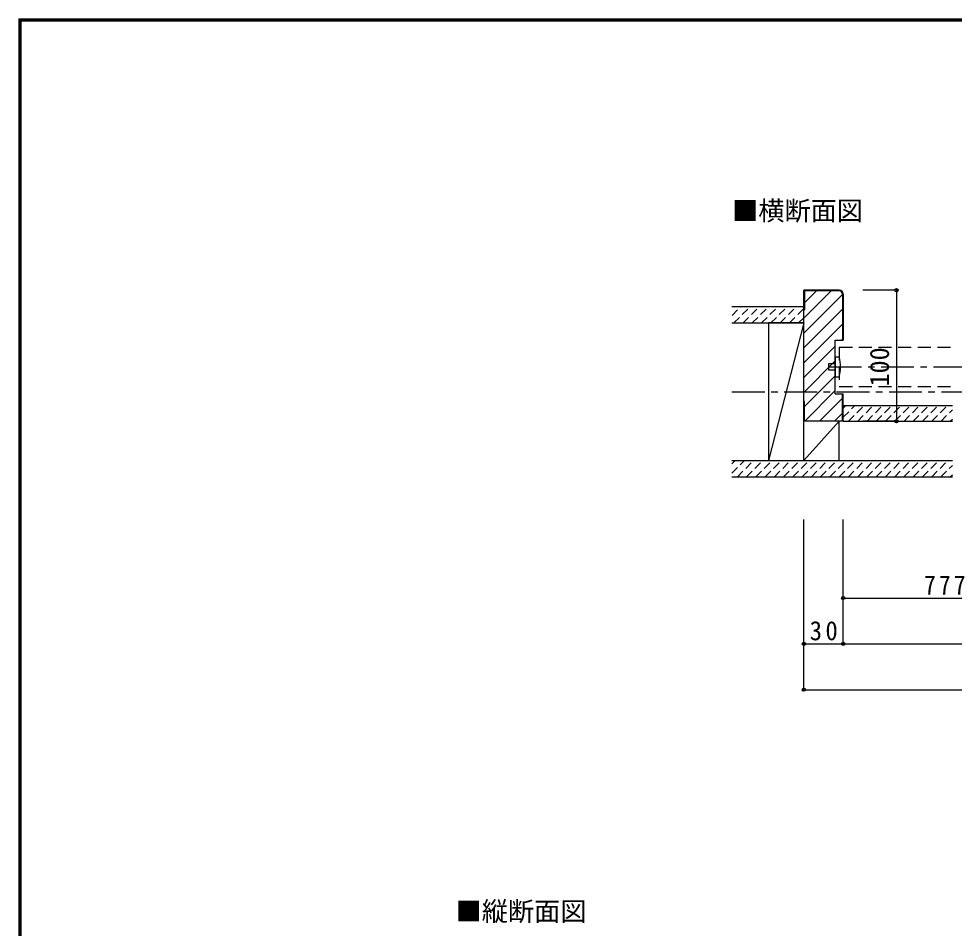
# Model space of a CAD drawing. Units: millimetres at full size, sheet at 1:5; details may follow other scales. Extents: x -973 to 977, y -718 to 696.
# Drawn here: x -973 to -259, y 1 to 696 of the extents above; entities that cross this region are included whole.
import ezdxf
from ezdxf.enums import TextEntityAlignment as Align

# ---------------------------------------------------------------- set-up
doc = ezdxf.new("R2010")
doc.units = ezdxf.units.MM
doc.header["$LTSCALE"] = 5
doc.header["$PDMODE"] = 32
doc.header["$PDSIZE"] = 2.5
for name, pattern in [('CHAIN1', [8, 5, -1, 1, -1]), ('DASHED1', [1.8, 1.2, -0.6]), ('DASHED2', [3, 2, -1])]:
    doc.linetypes.add(name, pattern=pattern)
for name, color, linetype in [('0-1_通り芯', 4, 'CHAIN1'), ('0-2_柱', 7, 'Continuous'), ('0-3_仕上げ', 2, 'Continuous'), ('0-4_枠', 3, 'Continuous'), ('0-6_扉', 2, 'Continuous'), ('0-7_金物', 7, 'Continuous'), ('0-A_文字', 7, 'Continuous'), ('0-B_寸法', 7, 'Continuous'), ('0-C_ハッチ', 4, 'DASHED1'), ('F-1_枠', 6, 'Continuous')]:
    doc.layers.add(name, color=color, linetype=linetype)
doc.styles.add('ＭＳ ゴシック', font='')
doc.styles.get('ＭＳ ゴシック').set_extended_font_data('MS Gothic')

msp = doc.modelspace()

# ---------------------------------------------------------------- linework, layer by layer
at = {"layer": '0-1_通り芯'}
for p, q in [((-354.404, 430), (357.71, 430)), ((-428.39, 411), (431.71, 411))]:
    msp.add_line(p, q, dxfattribs=at)
at = {"layer": '0-2_柱'}
for p, q in [((-400.404, 463.5), (-400.404, 358.5)), ((-373.404, 463.5), (-400.404, 463.5)), ((-373.404, 463.5), (-400.404, 358.5)), ((-373.404, 358.5), (-373.404, 463.5)), ((-373.404, 358.5), (-346.404, 388.5)), ((-373.404, 358.5), (-373.404, 388.5)), ((-400.404, 358.5), (-373.404, 358.5))]:
    msp.add_line(p, q, dxfattribs=at)
msp.add_lwpolyline([(-373.404, 358.5), (-346.404, 358.5), (-346.404, 388.5), (-373.404, 388.5)], dxfattribs=at)
at = {"layer": '0-3_仕上げ'}
for p, q in [((-428.39, 476), (-373.404, 476)), ((-343.404, 400.5), (-259.96, 400.5)), ((-343.404, 388.5), (-259.96, 388.5)), ((-428.475, 358.5), (-259.96, 358.5)), ((-428.495, 346), (-259.96, 346))]:
    msp.add_line(p, q, dxfattribs=at)
msp.add_lwpolyline([(-428.39, 463.5), (-373.404, 463.5), (-373.404, 476)], dxfattribs=at)
at = {"layer": '0-4_枠'}
for p, q in [((-346.404, 488.5), (-373.404, 488.5)), ((-372.904, 488), (-372.904, 473.5)), ((-346.404, 488), (-372.904, 488)), ((-343.904, 485.5), (-343.904, 450.5)), ((-343.404, 485.5), (-343.404, 450.5)), ((-373.404, 473.5), (-372.904, 473.5)), ((-349.404, 409.5), (-343.404, 409.5)), ((-343.904, 388.5), (-343.904, 409.5)), ((-343.404, 388.5), (-343.404, 409.5))]:
    msp.add_line(p, q, dxfattribs=at)
for points in [[(-343.404, 388.5), (-373.404, 388.5), (-373.404, 488.5)], [(-349.404, 409.5), (-349.404, 450.5), (-343.404, 450.5)], [(-372.904, 388.5), (-372.904, 403.5), (-373.404, 403.5)]]:
    msp.add_lwpolyline(points, dxfattribs=at)
for radius in [3, 2.5]:
    msp.add_arc((-346.404, 485.5), radius, 0, 90, dxfattribs=at)
at = {"layer": '0-6_扉', "linetype": 'DASHED2'}
for p, q in [((-346.404, 445), (-346.404, 415)), ((-346.404, 445), (-259.96, 445)), ((-346.404, 415), (-259.96, 415))]:
    msp.add_line(p, q, dxfattribs=at)
at = {"layer": '0-7_金物'}
for p, q in [((-354.404, 427.5), (-354.404, 432.5)), ((-354.404, 432.5), (-349.404, 432.5)), ((-349.404, 427.5), (-354.404, 427.5)), ((-349.404, 422.5), (-346.404, 422.5))]:
    msp.add_line(p, q, dxfattribs=at)
msp.add_lwpolyline([(-346.404, 437.5), (-349.404, 437.5), (-349.404, 422.5)], dxfattribs=at)
msp.add_arc((-374.029, 430), 28.625, 344.81071, 15.18929, dxfattribs=at)
at = {"layer": '0-B_寸法', "color": 4}
for p, q in [((-302.763, 488.5), (-328.404, 488.5)), ((-302.763, 488.5), (-302.763, 388.5)), ((-302.763, 388.5), (-328.404, 388.5)), ((-373.404, 183.5), (-373.404, 313.5)), ((-373.404, 183.5), (-373.404, 313.5)), ((-343.404, 218.5), (-343.404, 313.5)), ((-343.404, 253.5), (-187.375, 253.5)), ((-373.404, 218.5), (-343.404, 218.5)), ((-343.404, 218.5), (346.71, 218.5)), ((-373.404, 183.5), (376.71, 183.5))]:
    msp.add_line(p, q, dxfattribs=at)
at = {"layer": '0-B_寸法'}
for p in [(-302.763, 488.5), (-302.763, 388.5), (-343.404, 253.5), (-373.404, 218.5), (-343.404, 218.5), (-373.404, 183.5), (-373.404, 183.5)]:
    msp.add_point(p, dxfattribs=at)
at = {"layer": '0-C_ハッチ', "linetype": 'Continuous'}
for p, q in [((-352.476, 488), (-373.404, 467.072)), ((-363.79, 488), (-372.904, 478.886)), ((-343.904, 485.259), (-373.404, 455.759)), ((-343.904, 473.945), (-373.404, 444.445)), ((-343.904, 462.631), (-373.404, 433.131)), ((-343.904, 451.318), (-344.721, 450.5)), ((-349.404, 445.818), (-373.404, 421.818)), ((-349.404, 434.504), (-373.404, 410.504)), ((-349.404, 423.19), (-372.904, 399.69)), ((-349.404, 411.877), (-372.78, 388.5)), ((-343.904, 406.063), (-361.467, 388.5)), ((-343.904, 394.749), (-350.153, 388.5))]:
    msp.add_line(p, q, dxfattribs=at)
at = {"layer": '0-C_ハッチ'}
for p, q in [((-428.295, 469.24), (-421.535, 476)), ((-426.964, 463.5), (-414.464, 476)), ((-419.893, 463.5), (-407.393, 476)), ((-412.822, 463.5), (-400.322, 476)), ((-405.751, 463.5), (-393.251, 476)), ((-398.679, 463.5), (-386.179, 476)), ((-391.608, 463.5), (-379.108, 476)), ((-384.537, 463.5), (-373.404, 474.634)), ((-377.466, 463.5), (-373.404, 467.562)), ((-343.404, 391.497), (-334.4, 400.5)), ((-343.404, 398.568), (-341.471, 400.5)), ((-339.329, 388.5), (-327.329, 400.5)), ((-332.258, 388.5), (-320.258, 400.5)), ((-325.187, 388.5), (-313.187, 400.5)), ((-318.116, 388.5), (-306.116, 400.5)), ((-311.045, 388.5), (-299.045, 400.5)), ((-303.974, 388.5), (-291.974, 400.5)), ((-296.903, 388.5), (-284.903, 400.5)), ((-289.832, 388.5), (-277.832, 400.5)), ((-282.761, 388.5), (-270.761, 400.5)), ((-275.69, 388.5), (-263.69, 400.5)), ((-268.619, 388.5), (-259.96, 397.158)), ((-261.547, 388.5), (-259.96, 390.087)), ((-428.491, 348.836), (-418.827, 358.5)), ((-428.479, 355.918), (-425.898, 358.5)), ((-424.256, 346), (-411.756, 358.5)), ((-417.185, 346), (-404.685, 358.5)), ((-410.113, 346), (-397.613, 358.5)), ((-403.042, 346), (-390.542, 358.5)), ((-395.971, 346), (-383.471, 358.5)), ((-388.9, 346), (-376.4, 358.5)), ((-381.829, 346), (-369.329, 358.5)), ((-374.758, 346), (-362.258, 358.5)), ((-367.687, 346), (-355.187, 358.5)), ((-360.616, 346), (-348.116, 358.5)), ((-353.545, 346), (-341.045, 358.5)), ((-346.474, 346), (-333.974, 358.5)), ((-339.403, 346), (-326.903, 358.5)), ((-332.332, 346), (-319.832, 358.5)), ((-325.261, 346), (-312.761, 358.5)), ((-318.19, 346), (-305.69, 358.5)), ((-311.119, 346), (-298.619, 358.5)), ((-304.047, 346), (-291.547, 358.5)), ((-296.976, 346), (-284.476, 358.5)), ((-289.905, 346), (-277.405, 358.5)), ((-282.834, 346), (-270.334, 358.5)), ((-275.763, 346), (-263.263, 358.5)), ((-268.692, 346), (-259.96, 354.732)), ((-261.621, 346), (-259.96, 347.661))]:
    msp.add_line(p, q, dxfattribs=at)
at = {"layer": 'F-1_枠'}
for p, q in [((-973.347, 695.833), (-973.347, -700.833)), ((-973.347, 695.833), (976.653, 695.833)), ((-973.347, 695), (976.653, 695)), ((-973.347, 694.167), (976.653, 694.167)), ((-972.514, 695.833), (-972.514, -700.833)), ((-971.68, 695.833), (-971.68, -700.833))]:
    msp.add_line(p, q, dxfattribs=at)

# ---------------------------------------------------------------- texts
at = {"layer": '0-A_文字', "style": 'ＭＳ ゴシック'}
for s, p in [('■横断面図', (-428.249, 537.5)), ('■縦断面図', (-639.563, 2.5))]:
    msp.add_text(s, height=14.66, dxfattribs=at).set_placement(p, align=Align.BOTTOM_LEFT)
at = {"layer": '0-B_寸法', "style": 'ＭＳ ゴシック'}
msp.add_text('100', height=14.66, rotation=90, dxfattribs=at).set_placement((-304.013, 415), align=Align.BOTTOM_LEFT)
at = {"layer": '0-B_寸法', "char_height": 14.66, "attachment_point": 7, "style": 'ＭＳ ゴシック'}
for s, insert in [('\\T1.27;\\W0.9;777', (-281.639, 256)), ('\\T1.27;\\W0.95;30', (-369.029, 221))]:
    msp.add_mtext(s, dxfattribs=dict(at, insert=insert))

doc.saveas('drawing.dxf')
